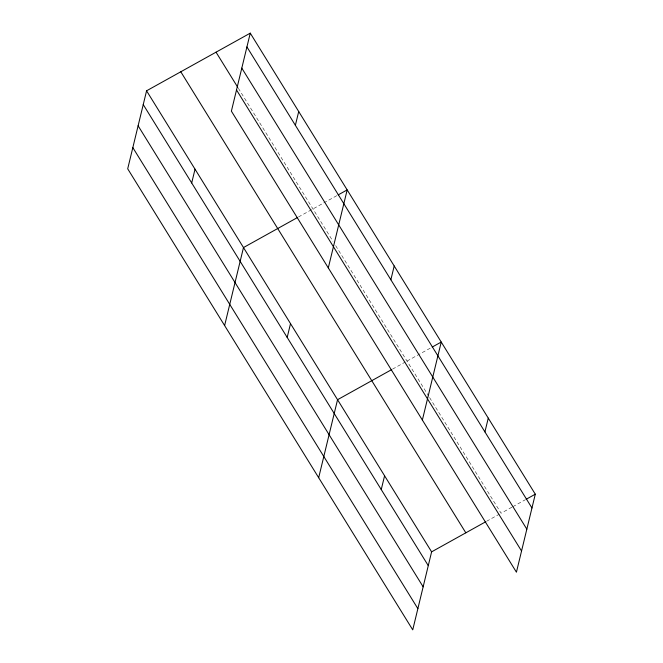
<?xml version="1.0" encoding="UTF-8"?>
<svg xmlns="http://www.w3.org/2000/svg" width="663" height="663" viewBox="0 0 663 663"><rect width="100%" height="100%" fill="white"/><g stroke="black" fill="none" stroke-linecap="round" stroke-linejoin="round"><path stroke-width="0.5" stroke-dasharray="3.31 2.49" d="M298.491 216.975L322.856 203.425M323.759 202.919L337.268 195.411M392.554 369.117L405.209 362.081M407.016 361.078L431.331 347.561M486.617 521.259L499.272 514.223M511.886 507.212L501.079 513.22L429.185 396.93M512.789 506.714L525.394 499.703M238.365 88.278L332.959 241.282M335.66 245.658L428.638 396.051"/><path stroke-width="0.99" d="M146.573 90.806L127.702 168.808L412.742 629.85L431.613 551.848L146.573 90.806L250.258 33.15L535.298 494.192L516.427 572.194L231.387 111.152L250.258 33.15M191.698 182.971L195.03 169.181M224.616 325.558L243.487 247.556L297.588 217.472M295.375 125.315L298.715 111.525M287.187 337.417L290.518 323.627M328.301 267.91L347.172 189.908L338.163 194.914M318.679 477.708L337.55 399.706L391.651 369.623M390.863 279.769L394.203 265.979M381.25 489.567L384.581 475.777M422.364 420.052L441.235 342.05L432.226 347.056M484.926 431.911L488.266 418.121M431.613 551.848L485.714 521.764M526.289 499.206L535.298 494.192M246.926 46.94L531.958 507.982M241.796 68.132L526.836 529.173M216.039 52.178L237.818 87.4M236.517 89.961L521.549 551.011M180.792 71.778L465.824 532.82M143.241 104.588L428.273 565.638M138.111 125.779L423.151 586.83M132.832 147.617L417.872 608.659"/></g></svg>
